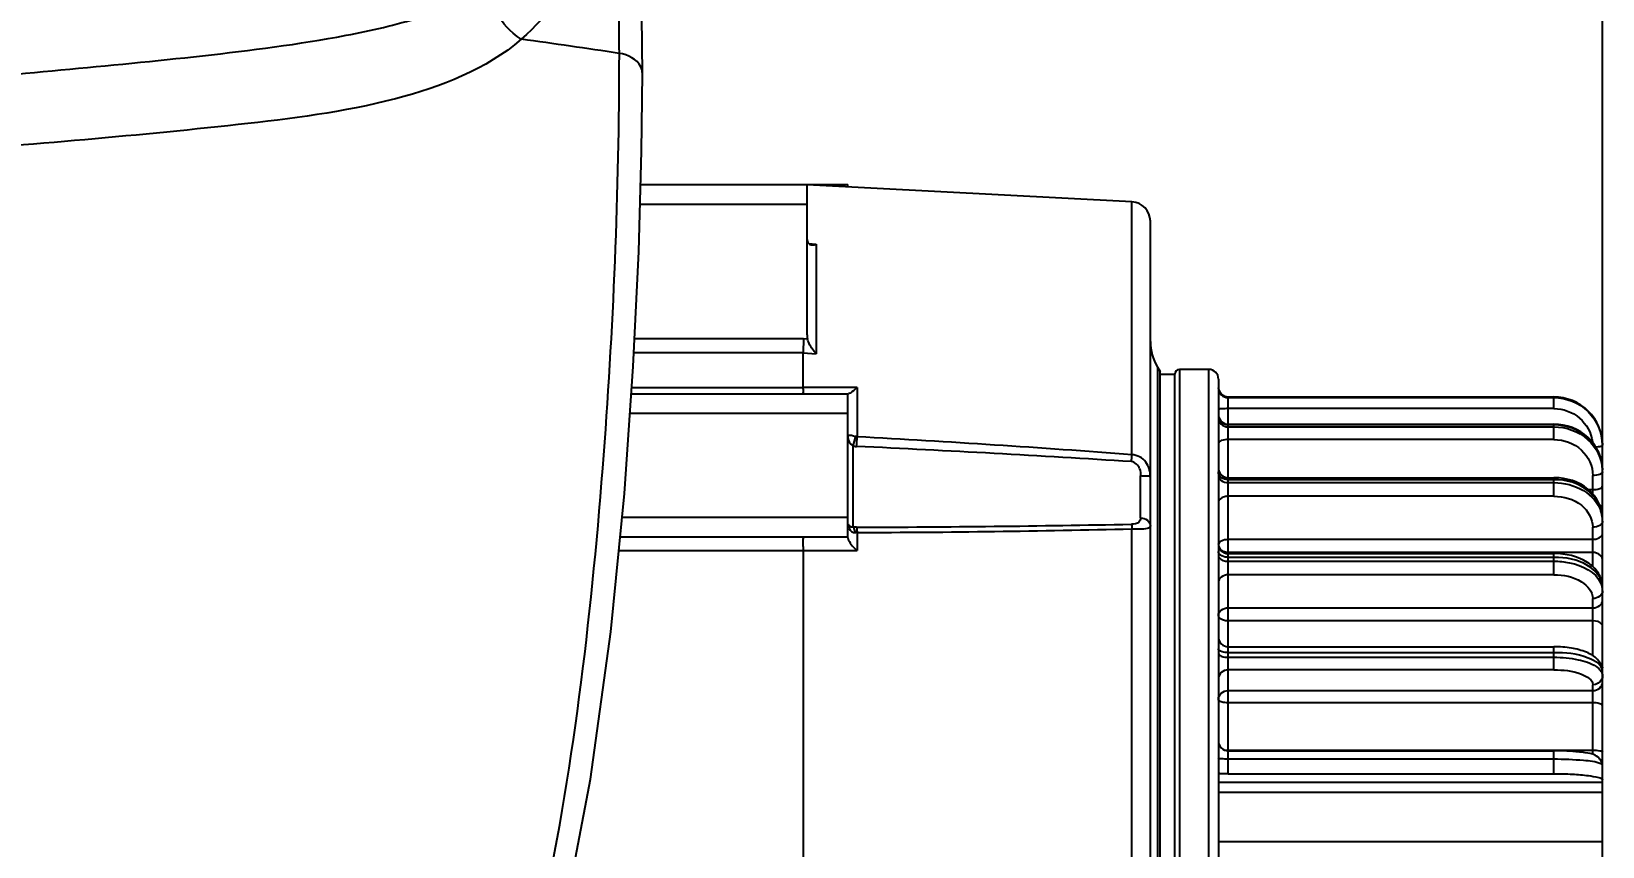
# Model space of a CAD drawing. Header units: millimetres. Extents: x 7426 to 8740, y 124 to 421.
# Drawn here: x 7946.94 to 7955.02, y 296.8 to 300.99 of the extents above; entities that cross this region are included whole.
import ezdxf

# ---------------------------------------------------------------- set-up
doc = ezdxf.new("R2010")
doc.units = ezdxf.units.MM
for name, color, linetype in [('外形图', 7, 'Continuous'), ('多重引线', 7, 'Continuous'), ('尺寸标注', 7, 'Continuous')]:
    doc.layers.add(name, color=color, linetype=linetype)
doc.styles.add('微软雅黑', font='msyh.ttc')
doc.dimstyles.new('尺寸标注_1_20比例', dxfattribs={"dimtxt": 2.1, "dimasz": 1.7, "dimexe": 0.5, "dimexo": 0.4, "dimgap": 0.5, "dimtad": 1, "dimdec": 1, "dimlfac": 20, "dimdsep": 46, "dimtxsty": '微软雅黑', "dimcen": 0.09, "dimadec": 0, "dimazin": 0, "dimtp": 0.01, "dimtm": 0.01, "dimtfac": 1, "dimtdec": 1, "dimtofl": 0, "dimtmove": 0, "dimatfit": 3, "dimfxl": 1, "dimtolj": 1, "dimarcsym": 0})

# ---------------------------------------------------------------- blocks, each defined once
blk = doc.blocks.new('*D1015')
at = {"layer": 'Defpoints', "color": 0}
for p in [(7955.019, 314.0922), (7955.019, 297.9355), (7930.6433, 285.6271)]:
    blk.add_point(p, dxfattribs=at)
at = {"layer": '尺寸标注', "color": 0, "linetype": 'Continuous', "lineweight": -2}
for p, q in [((7930.6433, 286.0271), (7930.6433, 314.5922)), ((7955.019, 298.3355), (7955.019, 314.5922)), ((7932.3433, 314.0922), (7953.319, 314.0922))]:
    blk.add_line(p, q, dxfattribs=at)
at = {"layer": '尺寸标注', "color": 0}
for points in [[(7932.3433, 314.3755), (7932.3433, 313.8088), (7930.6433, 314.0922)], [(7953.319, 313.8088), (7953.319, 314.3755), (7955.019, 314.0922)]]:
    blk.add_solid(points, dxfattribs=at)
at = {"layer": '尺寸标注', "color": 0, "insert": (7942.8312, 315.6781), "char_height": 2.1, "attachment_point": 5, "style": '微软雅黑'}
blk.add_mtext('\\A1;\\A1;487.5', dxfattribs=at)
blk = doc.blocks.new('*D1252')
at = {"layer": 'Defpoints', "color": 0}
for p in [(7955.019, 321.2126), (7955.019, 294.4815), (7929.7433, 267.4557)]:
    blk.add_point(p, dxfattribs=at)
at = {"layer": '多重引线', "color": 0, "lineweight": -2}
for p, q in [((7929.7433, 267.8557), (7929.7433, 321.7126)), ((7955.019, 294.8815), (7955.019, 321.7126)), ((7931.4433, 321.2126), (7953.319, 321.2126))]:
    blk.add_line(p, q, dxfattribs=at)
at = {"layer": '多重引线', "color": 0}
for points in [[(7931.4433, 321.496), (7931.4433, 320.9293), (7929.7433, 321.2126)], [(7953.319, 320.9293), (7953.319, 321.496), (7955.019, 321.2126)]]:
    blk.add_solid(points, dxfattribs=at)
at = {"layer": '多重引线', "color": 0, "insert": (7942.3812, 322.7986), "char_height": 2.1, "attachment_point": 5, "style": '微软雅黑'}
blk.add_mtext('\\A1;505.5', dxfattribs=at)

msp = doc.modelspace()

# ---------------------------------------------------------------- linework, layer by layer
at = {"layer": '外形图', "color": 0, "linetype": 'Continuous'}
for p, q in [((7950.0826, 300.7771), (7950.0826, 300.7772)), ((7950.0735, 300.2067), (7951.1389, 300.2067)), ((7950.9289, 299.4337), (7950.9289, 300.2067)), ((7952.5992, 300.1181), (7950.9289, 300.2056)), ((7951.1389, 300.1946), (7951.1389, 300.2067)), ((7950.0706, 300.1067), (7950.9289, 300.1067)), ((7952.5992, 298.8182), (7952.5992, 300.1181)), ((7952.694, 293.8065), (7952.694, 300.0182)), ((7950.9398, 299.9025), (7950.9557, 299.9016)), ((7950.9557, 299.9016), (7950.9763, 299.9004)), ((7950.9763, 299.9004), (7950.9763, 299.3375)), ((7950.0422, 299.4157), (7950.9115, 299.4157)), ((7950.9115, 299.4157), (7950.9089, 299.3423)), ((7950.9115, 299.4157), (7950.9311, 299.4143)), ((7950.6189, 299.3423), (7950.0387, 299.3423)), ((7950.9089, 299.3423), (7950.6189, 299.3423)), ((7950.9089, 299.1638), (7950.9089, 299.3423)), ((7950.9089, 299.3423), (7950.9763, 299.3375)), ((7952.7315, 299.2685), (7952.7315, 294.6447)), ((7952.7315, 299.2685), (7952.744, 299.2458)), ((7952.744, 294.6674), (7952.744, 299.2458)), ((7952.744, 299.2317), (7952.819, 299.2317)), ((7952.819, 294.6815), (7952.819, 299.2317)), ((7952.844, 299.2567), (7952.844, 294.6565)), ((7952.994, 299.2567), (7952.844, 299.2567)), ((7952.994, 294.8799), (7952.994, 299.2567)), ((7950.0256, 299.1317), (7951.1389, 299.1317)), ((7950.0278, 299.1637), (7950.6189, 299.1637)), ((7950.6189, 299.1637), (7950.9089, 299.1638)), ((7951.1863, 299.1635), (7950.9089, 299.1638)), ((7951.1389, 298.3906), (7951.1389, 299.1317)), ((7951.1863, 299.1635), (7951.1863, 298.9103)), ((7953.044, 299.2067), (7953.044, 294.9937)), ((7953.094, 297.1785), (7953.094, 299.1151)), ((7953.094, 299.1151), (7954.769, 299.1151)), ((7954.769, 299.1147), (7953.094, 299.1147)), ((7953.094, 299.1114), (7954.769, 299.1114)), ((7954.769, 299.0553), (7953.094, 299.0553)), ((7954.769, 299.0553), (7954.769, 299.1151)), ((7950.0186, 299.0316), (7951.1389, 299.0316)), ((7953.094, 298.9747), (7954.769, 298.9747)), ((7954.769, 298.9709), (7953.094, 298.9709)), ((7954.769, 298.896), (7954.769, 298.9747)), ((7953.094, 298.9613), (7954.769, 298.9613)), ((7954.769, 298.896), (7953.094, 298.896)), ((7951.1639, 298.8636), (7951.1639, 298.4455)), ((7955.019, 298.4922), (7955.019, 298.8668)), ((7952.644, 298.4933), (7952.644, 298.7089)), ((7953.094, 298.7001), (7954.769, 298.7001)), ((7954.769, 298.6898), (7953.094, 298.6898)), ((7953.094, 298.6746), (7954.769, 298.6746)), ((7954.769, 298.6045), (7954.769, 298.7001)), ((7954.969, 298.616), (7954.969, 298.7112)), ((7954.769, 298.6045), (7953.094, 298.6045)), ((7954.9421, 298.6387), (7954.969, 298.6387)), ((7949.9778, 298.4966), (7951.1389, 298.4966)), ((7955.019, 297.228), (7955.019, 298.4914)), ((7951.1474, 298.4514), (7951.1415, 298.4604)), ((7951.1513, 298.4485), (7951.1474, 298.4514)), ((7951.1513, 298.4485), (7951.1511, 298.4487)), ((7951.1639, 298.4455), (7951.1577, 298.446)), ((7951.1863, 298.4182), (7951.1863, 298.3255)), ((7952.5992, 294.4013), (7952.5992, 298.4372)), ((7954.969, 298.2419), (7954.969, 298.4458)), ((7949.9609, 298.3256), (7950.9089, 298.3256)), ((7949.9679, 298.3966), (7951.1389, 298.3966)), ((7950.9089, 298.3256), (7950.9089, 295.5876)), ((7950.9089, 298.3256), (7951.1863, 298.3255)), ((7953.094, 298.3836), (7954.969, 298.3836)), ((7954.969, 298.3154), (7953.094, 298.3154)), ((7953.094, 298.3102), (7954.769, 298.3102)), ((7954.769, 298.2906), (7953.094, 298.2906)), ((7953.094, 298.2708), (7954.769, 298.2708)), ((7954.769, 298.2007), (7954.769, 298.3102)), ((7954.769, 298.2007), (7953.094, 298.2007)), ((7954.969, 297.7835), (7954.969, 298.0789)), ((7953.094, 298.0312), (7954.969, 298.0312)), ((7954.969, 297.9635), (7953.094, 297.9635)), ((7953.094, 297.8314), (7954.769, 297.8314)), ((7954.769, 297.8005), (7953.094, 297.8005)), ((7953.094, 297.7774), (7954.769, 297.7774)), ((7954.769, 297.7121), (7954.769, 297.8314)), ((7954.769, 297.7121), (7953.094, 297.7121)), ((7953.094, 297.6055), (7954.969, 297.6055)), ((7954.969, 297.2774), (7954.969, 297.6355)), ((7954.969, 297.543), (7953.094, 297.543)), ((7953.094, 297.2996), (7954.969, 297.2996)), ((7953.094, 297.2964), (7954.769, 297.2964)), ((7954.769, 297.1785), (7954.769, 297.2964)), ((7954.769, 297.2529), (7953.094, 297.2529)), ((7955.019, 294.4815), (7955.019, 297.2203)), ((7953.044, 297.1357), (7955.019, 297.1357)), ((7953.094, 297.1785), (7954.769, 297.1785)), ((7955.019, 297.0826), (7953.044, 297.0826)), ((7953.044, 296.8306), (7955.019, 296.8306))]:
    msp.add_line(p, q, dxfattribs=at)
for points in [[(7950.0826, 300.7771), (7950.0795, 301.0706), (7950.0663, 301.3816), (7950.04, 301.6317), (7949.997, 301.8113)], [(7949.6747, 296.4138), (7949.8152, 297.1504), (7949.9197, 297.9074), (7949.9898, 298.6188), (7950.0353, 299.2709), (7950.0635, 299.8622), (7950.0784, 300.3786), (7950.0826, 300.7772)]]:
    msp.add_lwpolyline(points, dxfattribs=at)
for centre, radius, start, end in [((7943.2987, 256.5369), 44.8422, 81.45222, 82.10278), ((7952.594, 300.0182), 0.1, 0, 87), ((7951.0165, 299.4336), 0.0876, 179.96947, 192.74655), ((7952.944, 299.4002), 0.25, 180, 211.78833), ((7952.844, 299.2317), 0.025, 90, 180), ((7952.994, 299.2067), 0.05, 0, 90), ((7953.094, 299.1651), 0.05, 180, 270), ((7953.094, 299.0247), 0.05, 180, 270), ((7953.0869, 299.0171), 0.0429, 180.05795, 192.61888), ((7953.0878, 299.0173), 0.0438, 192.57758, 204.10807), ((7949.3855, 298.9808), 1.8022, 356.18306, 357.75713), ((7947.3405, 229.0467), 69.9694, 85.68974, 86.849191), ((7951.189, 298.9709), 0.1102, 256.84218, 267.23272), ((7947.3032, 216.0727), 82.879, 86.338062, 87.316333), ((7948.2244, 299.1215), 4.3853, 355.56674, 356.03365), ((7954.7757, 298.8635), 0.2433, 0.00019, 0.7565), ((7953.094, 298.7501), 0.05, 180, 270), ((7954.8071, 298.7303), 0.212, 0.00195, 2.54902), ((7954.769, 298.4019), 0.2982, 89.36074, 89.99983), ((7954.8565, 298.4755), 0.1626, 5.52158, 18.67524), ((7954.862, 298.4762), 0.157, 0.00842, 5.45977), ((7951.1623, 298.4674), 0.0218, 239.70147, 243.88584), ((7951.1911, 296.2841), 2.1615, 90.19705, 90.72104), ((7951.1891, 298.3329), 0.0854, 91.84033, 98.50566), ((7951.0334, 376.2099), 77.7645, 270.110749, 271.151827), ((7951.0119, 363.9543), 65.5363, 270.152459, 271.387831), ((7955.5674, 298.3658), 4.6586, 180.2356, 180.49457), ((7953.094, 298.3602), 0.05, 180, 270), ((7954.925, 298.1185), 0.0941, 0.07116, 11.79297), ((7953.094, 297.8814), 0.05, 180, 270), ((7954.9647, 297.6744), 0.056, 30.15207, 35.0287), ((7953.094, 297.3464), 0.05, 180, 270)]:
    msp.add_arc(centre, radius, start, end, dxfattribs=at)
for points, knots in [([(7946.3219, 300.7267), (7946.5637, 300.7479), (7947.0484, 300.7905), (7947.7791, 300.8609), (7948.3981, 300.9368), (7948.9104, 301.0451), (7949.4466, 301.2598), (7949.8114, 301.8971), (7950.1111, 302.878), (7950.249, 304.1334), (7950.1102, 305.39), (7949.81, 306.3707), (7949.4428, 307.0066), (7948.9073, 307.2193), (7948.3955, 307.3272), (7947.7773, 307.4029), (7947.0476, 307.4732), (7946.5634, 307.5158), (7946.3219, 307.5369)], [0, 0, 0, 0, 0.059304, 0.118884, 0.179492, 0.211315, 0.24722, 0.316724, 0.378735, 0.500163, 0.621493, 0.683827, 0.75306, 0.788939, 0.820753, 0.881257, 0.940766, 1, 1, 1, 1]), ([(7949.9216, 301.7555), (7949.8938, 301.637), (7949.7831, 301.3447), (7949.6033, 301.0779), (7949.4599, 300.9538)], [0, 0, 0, 0, 0.390922, 1, 1, 1, 1]), ([(7949.9638, 300.881), (7949.9638, 300.9761), (7949.9604, 301.2677), (7949.9525, 301.5611), (7949.9216, 301.7555)], [0, 0, 0, 0, 0.325708, 1, 1, 1, 1]), ([(7949.4599, 300.9538), (7949.4453, 300.9628), (7949.3841, 301.0079), (7949.3359, 301.0722), (7949.315, 301.1273)], [0, 0, 0, 0, 0.225419, 1, 1, 1, 1]), ([(7949.4599, 300.9538), (7949.2794, 300.7975), (7948.7801, 300.6074), (7947.7181, 300.4752), (7946.8818, 300.4082), (7946.3202, 300.3623)], [0, 0, 0, 0, 0.222037, 0.475995, 1, 1, 1, 1]), ([(7949.5576, 296.4097), (7949.7248, 297.1789), (7949.9011, 298.6724), (7949.9638, 300.1698), (7949.9638, 300.881)], [0, 0, 0, 0, 0.525349, 1, 1, 1, 1]), ([(7950.0826, 300.7772), (7950.0826, 300.7891), (7950.0685, 300.8451), (7950.0068, 300.8745), (7949.9638, 300.881)], [0, 0, 0, 0, 0.215548, 1, 1, 1, 1]), ([(7950.9289, 299.9248), (7950.9289, 299.9173), (7950.9342, 299.9019), (7950.949, 299.8973), (7950.9554, 299.897)], [0, 0, 0, 0, 0.539292, 1, 1, 1, 1]), ([(7950.9763, 299.3375), (7950.9715, 299.3424), (7950.9518, 299.3648), (7950.9362, 299.3919), (7950.9311, 299.4143)], [0, 0, 0, 0, 0.229566, 1, 1, 1, 1]), ([(7950.9115, 299.1317), (7950.9087, 299.1317), (7950.9123, 299.1489), (7950.9092, 299.1559), (7950.9089, 299.1638)], [0, 0, 0, 0, 0.263371, 1, 1, 1, 1]), ([(7951.1863, 299.1635), (7951.1781, 299.1554), (7951.1642, 299.1443), (7951.1481, 299.1317), (7951.1412, 299.1317)], [0, 0, 0, 0, 0.624251, 1, 1, 1, 1]), ([(7953.094, 299.1147), (7953.0817, 299.1147), (7953.0564, 299.1243), (7953.0449, 299.1489), (7953.0441, 299.1611)], [0, 0, 0, 0, 0.50139, 1, 1, 1, 1]), ([(7953.094, 299.0553), (7953.0822, 299.0553), (7953.0704, 299.0524), (7953.044, 299.0539), (7953.044, 299.0488)], [0, 0, 0, 0, 0.697516, 1, 1, 1, 1]), ([(7955.019, 298.8668), (7955.019, 298.9302), (7954.9653, 299.0626), (7954.8327, 299.1151), (7954.769, 299.1151)], [0, 0, 0, 0, 0.498997, 1, 1, 1, 1]), ([(7955.019, 298.8668), (7955.019, 298.9301), (7954.9652, 299.0623), (7954.8327, 299.1147), (7954.769, 299.1147)], [0, 0, 0, 0, 0.498481, 1, 1, 1, 1]), ([(7954.769, 299.1114), (7954.8322, 299.1114), (7954.9636, 299.0599), (7955.0182, 298.9296), (7955.019, 298.8668)], [0, 0, 0, 0, 0.501498, 1, 1, 1, 1]), ([(7954.769, 299.0553), (7954.8157, 299.0553), (7954.9121, 299.0207), (7954.9607, 298.9303), (7954.9671, 298.8843)], [0, 0, 0, 0, 0.501329, 1, 1, 1, 1]), ([(7953.044, 299.0075), (7953.044, 298.9956), (7953.0556, 298.9703), (7953.0814, 298.9613), (7953.094, 298.9613)], [0, 0, 0, 0, 0.486022, 1, 1, 1, 1]), ([(7955.019, 298.7399), (7955.019, 298.8006), (7954.9616, 298.9285), (7954.832, 298.9747), (7954.769, 298.9747)], [0, 0, 0, 0, 0.491012, 1, 1, 1, 1]), ([(7955.019, 298.7399), (7955.019, 298.7996), (7954.9609, 298.926), (7954.8321, 298.9709), (7954.769, 298.9709)], [0, 0, 0, 0, 0.486022, 1, 1, 1, 1]), ([(7951.1389, 298.9097), (7951.1389, 298.9112), (7951.1459, 298.9244), (7951.1653, 298.9169), (7951.1764, 298.9126)], [0, 0, 0, 0, 0.114104, 1, 1, 1, 1]), ([(7951.1863, 298.9103), (7951.1846, 298.9104), (7951.1813, 298.911), (7951.178, 298.912), (7951.1764, 298.9126)], [0, 0, 0, 0, 0.496388, 1, 1, 1, 1]), ([(7953.094, 298.896), (7953.0821, 298.896), (7953.0653, 298.895), (7953.044, 298.8835), (7953.044, 298.8768)], [0, 0, 0, 0, 0.64227, 1, 1, 1, 1]), ([(7954.769, 298.9613), (7954.8306, 298.9613), (7954.9559, 298.9187), (7955.0162, 298.798), (7955.0188, 298.7397)], [0, 0, 0, 0, 0.513619, 1, 1, 1, 1]), ([(7954.769, 298.896), (7954.8195, 298.896), (7954.9225, 298.8601), (7954.969, 298.7589), (7954.969, 298.7112)], [0, 0, 0, 0, 0.513976, 1, 1, 1, 1]), ([(7952.694, 298.7029), (7952.694, 298.7297), (7952.6813, 298.787), (7952.6262, 298.8171), (7952.5992, 298.8182)], [0, 0, 0, 0, 0.498735, 1, 1, 1, 1]), ([(7955.019, 298.8635), (7955.019, 298.862), (7955.0121, 298.8602), (7955.0081, 298.8594), (7955.0044, 298.8589)], [0, 0, 0, 0, 0.291892, 1, 1, 1, 1]), ([(7953.0478, 298.7143), (7953.0466, 298.7166), (7953.0447, 298.7216), (7953.044, 298.7269), (7953.044, 298.7295)], [0, 0, 0, 0, 0.506282, 1, 1, 1, 1]), ([(7955.0152, 298.723), (7955.0138, 298.7217), (7955.0104, 298.7193), (7955.0065, 298.7176), (7955.0044, 298.7168)], [0, 0, 0, 0, 0.45336, 1, 1, 1, 1]), ([(7955.0126, 298.7826), (7955.0142, 298.783), (7955.0164, 298.7835), (7955.019, 298.785), (7955.019, 298.7858)], [0, 0, 0, 0, 0.684248, 1, 1, 1, 1]), ([(7955.019, 298.7303), (7955.019, 298.729), (7955.0182, 298.7262), (7955.0164, 298.724), (7955.0152, 298.723)], [0, 0, 0, 0, 0.456309, 1, 1, 1, 1]), ([(7952.694, 298.7029), (7952.694, 298.7079), (7952.6674, 298.7058), (7952.6558, 298.7089), (7952.644, 298.7089)], [0, 0, 0, 0, 0.301144, 1, 1, 1, 1]), ([(7953.044, 298.7142), (7953.044, 298.7037), (7953.0575, 298.6808), (7953.0816, 298.6746), (7953.094, 298.6746)], [0, 0, 0, 0, 0.459531, 1, 1, 1, 1]), ([(7955.019, 298.4914), (7955.019, 298.5442), (7954.9515, 298.6585), (7954.8311, 298.6898), (7954.769, 298.6898)], [0, 0, 0, 0, 0.459531, 1, 1, 1, 1]), ([(7954.769, 298.6746), (7954.8216, 298.6746), (7954.9227, 298.6509), (7954.9958, 298.5713), (7955.0105, 298.5276)], [0, 0, 0, 0, 0.532066, 1, 1, 1, 1]), ([(7955.019, 298.4914), (7955.019, 298.5467), (7954.955, 298.6643), (7954.8333, 298.6994), (7954.7724, 298.7001)], [0, 0, 0, 0, 0.475558, 1, 1, 1, 1]), ([(7954.969, 298.6387), (7954.981, 298.6387), (7954.9978, 298.6397), (7955.019, 298.6512), (7955.019, 298.6579)], [0, 0, 0, 0, 0.64227, 1, 1, 1, 1]), ([(7953.094, 298.6045), (7953.0876, 298.6045), (7953.0682, 298.6029), (7953.044, 298.5879), (7953.044, 298.574)], [0, 0, 0, 0, 0.315815, 1, 1, 1, 1]), ([(7954.769, 298.6045), (7954.8187, 298.6045), (7954.915, 298.5794), (7954.969, 298.488), (7954.969, 298.4458)], [0, 0, 0, 0, 0.540464, 1, 1, 1, 1]), ([(7952.644, 298.4933), (7952.644, 298.4856), (7952.635, 298.4629), (7952.6099, 298.4615), (7952.5966, 298.4612)], [0, 0, 0, 0, 0.367673, 1, 1, 1, 1]), ([(7952.644, 298.4933), (7952.6565, 298.4933), (7952.6812, 298.4861), (7952.694, 298.4624), (7952.694, 298.4514)], [0, 0, 0, 0, 0.530773, 1, 1, 1, 1]), ([(7951.1576, 298.4461), (7951.1568, 298.4462), (7951.1551, 298.4467), (7951.1535, 298.4474), (7951.1527, 298.4478)], [0, 0, 0, 0, 0.50444, 1, 1, 1, 1]), ([(7951.1764, 298.4174), (7951.1759, 298.421), (7951.1738, 298.4303), (7951.1705, 298.4444), (7951.1639, 298.4455)], [0, 0, 0, 0, 0.358426, 1, 1, 1, 1]), ([(7951.1837, 298.4456), (7951.1857, 298.4437), (7951.1845, 298.433), (7951.1861, 298.4247), (7951.1863, 298.4182)], [0, 0, 0, 0, 0.299262, 1, 1, 1, 1]), ([(7952.5966, 298.4612), (7952.5969, 298.4599), (7952.5982, 298.452), (7952.5988, 298.444), (7952.5992, 298.4372)], [0, 0, 0, 0, 0.161888, 1, 1, 1, 1]), ([(7952.5992, 298.4372), (7952.6231, 298.4372), (7952.648, 298.4342), (7952.694, 298.4426), (7952.694, 298.4514)], [0, 0, 0, 0, 0.731064, 1, 1, 1, 1]), ([(7954.969, 298.3836), (7954.9739, 298.3836), (7954.9905, 298.385), (7955.0085, 298.3924), (7955.0152, 298.4024)], [0, 0, 0, 0, 0.286932, 1, 1, 1, 1]), ([(7955.0152, 298.4646), (7955.0139, 298.4626), (7955.0106, 298.459), (7955.0066, 298.456), (7955.0044, 298.4547)], [0, 0, 0, 0, 0.475231, 1, 1, 1, 1]), ([(7955.019, 298.4762), (7955.019, 298.4742), (7955.0183, 298.4701), (7955.0164, 298.4663), (7955.0152, 298.4646)], [0, 0, 0, 0, 0.484443, 1, 1, 1, 1]), ([(7955.0152, 298.4024), (7955.0164, 298.4041), (7955.0183, 298.4079), (7955.019, 298.412), (7955.019, 298.414)], [0, 0, 0, 0, 0.515557, 1, 1, 1, 1]), ([(7950.9088, 298.3466), (7950.9088, 298.3584), (7950.9073, 298.3761), (7950.9107, 298.3888), (7950.909, 298.3966), (7950.9102, 298.3966)], [0, 0, 0, 0, 0.706503, 0.923205, 1, 1, 1, 1]), ([(7951.1389, 298.3906), (7951.1389, 298.3888), (7951.1398, 298.3848), (7951.1414, 298.381), (7951.1424, 298.3789)], [0, 0, 0, 0, 0.436843, 1, 1, 1, 1]), ([(7953.0478, 298.3094), (7953.0466, 298.3112), (7953.0447, 298.3149), (7953.044, 298.319), (7953.044, 298.321)], [0, 0, 0, 0, 0.515557, 1, 1, 1, 1]), ([(7953.0587, 298.3264), (7953.0577, 298.3271), (7953.0559, 298.3286), (7953.0542, 298.3302), (7953.0534, 298.3311)], [0, 0, 0, 0, 0.505697, 1, 1, 1, 1]), ([(7953.044, 298.3012), (7953.044, 298.2971), (7953.0519, 298.2765), (7953.0774, 298.2708), (7953.094, 298.2708)], [0, 0, 0, 0, 0.197255, 1, 1, 1, 1]), ([(7953.094, 298.2906), (7953.0891, 298.2906), (7953.0725, 298.292), (7953.0546, 298.2994), (7953.0478, 298.3094)], [0, 0, 0, 0, 0.286932, 1, 1, 1, 1]), ([(7955.019, 298.1384), (7955.019, 298.1631), (7955.0023, 298.2148), (7954.9183, 298.2908), (7954.8284, 298.3102), (7954.769, 298.3102)], [0, 0, 0, 0, 0.223983, 0.461672, 1, 1, 1, 1]), ([(7955.019, 298.1384), (7955.019, 298.1818), (7954.936, 298.2751), (7954.8298, 298.2906), (7954.769, 298.2906)], [0, 0, 0, 0, 0.416559, 1, 1, 1, 1]), ([(7954.769, 298.2708), (7954.796, 298.2708), (7954.8845, 298.2628), (7954.9847, 298.2166), (7955.0105, 298.158)], [0, 0, 0, 0, 0.295943, 1, 1, 1, 1]), ([(7955.019, 298.2776), (7955.019, 298.2932), (7954.997, 298.3131), (7954.9755, 298.3154), (7954.969, 298.3154)], [0, 0, 0, 0, 0.70647, 1, 1, 1, 1]), ([(7953.094, 298.2007), (7953.0816, 298.2007), (7953.0575, 298.1944), (7953.044, 298.1715), (7953.044, 298.161)], [0, 0, 0, 0, 0.540469, 1, 1, 1, 1]), ([(7954.769, 298.2007), (7954.8177, 298.2007), (7954.9026, 298.1882), (7954.969, 298.1136), (7954.969, 298.0789)], [0, 0, 0, 0, 0.583429, 1, 1, 1, 1]), ([(7953.044, 297.9915), (7953.044, 298.002), (7953.0575, 298.0249), (7953.0816, 298.0312), (7953.094, 298.0312)], [0, 0, 0, 0, 0.459534, 1, 1, 1, 1]), ([(7954.969, 298.0312), (7954.9815, 298.0312), (7955.0055, 298.0374), (7955.019, 298.0603), (7955.019, 298.0708)], [0, 0, 0, 0, 0.540469, 1, 1, 1, 1]), ([(7953.094, 297.9635), (7953.0876, 297.9635), (7953.0689, 297.9649), (7953.044, 297.9781), (7953.044, 297.9915)], [0, 0, 0, 0, 0.323285, 1, 1, 1, 1]), ([(7955.019, 297.9355), (7955.019, 297.9393), (7955.0104, 297.9593), (7954.9855, 297.9635), (7954.969, 297.9635)], [0, 0, 0, 0, 0.187226, 1, 1, 1, 1]), ([(7953.0478, 297.8123), (7953.0467, 297.8133), (7953.0448, 297.8155), (7953.044, 297.8183), (7953.044, 297.8196)], [0, 0, 0, 0, 0.543691, 1, 1, 1, 1]), ([(7953.044, 297.7965), (7953.044, 297.7899), (7953.0653, 297.7784), (7953.0821, 297.7774), (7953.094, 297.7774)], [0, 0, 0, 0, 0.35773, 1, 1, 1, 1]), ([(7953.094, 297.8005), (7953.0891, 297.8005), (7953.0734, 297.8015), (7953.056, 297.8047), (7953.0478, 297.8123)], [0, 0, 0, 0, 0.302219, 1, 1, 1, 1]), ([(7955.019, 297.7048), (7955.019, 297.7267), (7954.9974, 297.7716), (7954.9334, 297.807), (7954.8561, 297.8271), (7954.7991, 297.8314), (7954.769, 297.8314)], [0, 0, 0, 0, 0.215856, 0.439716, 0.703455, 1, 1, 1, 1]), ([(7955.019, 297.7048), (7955.019, 297.7381), (7954.9127, 297.7956), (7954.8287, 297.8005), (7954.769, 297.8005)], [0, 0, 0, 0, 0.35773, 1, 1, 1, 1]), ([(7954.769, 297.7774), (7954.8109, 297.7774), (7954.8852, 297.7705), (7954.9583, 297.7476), (7954.9856, 297.7296)], [0, 0, 0, 0, 0.561881, 1, 1, 1, 1]), ([(7953.094, 297.7121), (7953.0814, 297.7121), (7953.0556, 297.7031), (7953.044, 297.6778), (7953.044, 297.6659)], [0, 0, 0, 0, 0.513978, 1, 1, 1, 1]), ([(7954.769, 297.7121), (7954.8168, 297.7121), (7954.884, 297.7081), (7954.969, 297.6621), (7954.969, 297.6355)], [0, 0, 0, 0, 0.642247, 1, 1, 1, 1]), ([(7955.0133, 297.7336), (7955.0149, 297.7322), (7955.0178, 297.7292), (7955.019, 297.7252), (7955.019, 297.7234)], [0, 0, 0, 0, 0.546432, 1, 1, 1, 1]), ([(7953.044, 297.5593), (7953.044, 297.5713), (7953.0556, 297.5966), (7953.0814, 297.6055), (7953.094, 297.6055)], [0, 0, 0, 0, 0.486022, 1, 1, 1, 1]), ([(7954.969, 297.6055), (7954.9817, 297.6055), (7955.0074, 297.6145), (7955.019, 297.6398), (7955.019, 297.6517)], [0, 0, 0, 0, 0.513978, 1, 1, 1, 1]), ([(7953.094, 297.543), (7953.0821, 297.543), (7953.0665, 297.544), (7953.044, 297.5531), (7953.044, 297.5593)], [0, 0, 0, 0, 0.656921, 1, 1, 1, 1]), ([(7955.019, 297.5267), (7955.019, 297.533), (7954.9965, 297.5421), (7954.9809, 297.543), (7954.969, 297.543)], [0, 0, 0, 0, 0.343079, 1, 1, 1, 1]), ([(7955.019, 297.2203), (7955.019, 297.242), (7954.9865, 297.2795), (7954.9228, 297.2874), (7954.8519, 297.2954), (7954.7982, 297.2964), (7954.769, 297.2964)], [0, 0, 0, 0, 0.233404, 0.424799, 0.686408, 1, 1, 1, 1]), ([(7954.969, 297.2996), (7954.9809, 297.2996), (7954.9936, 297.2977), (7955.019, 297.2955), (7955.019, 297.2901)], [0, 0, 0, 0, 0.687504, 1, 1, 1, 1]), ([(7953.094, 297.2529), (7953.0822, 297.2529), (7953.0704, 297.2558), (7953.044, 297.2543), (7953.044, 297.2594)], [0, 0, 0, 0, 0.697516, 1, 1, 1, 1]), ([(7955.0105, 297.2287), (7954.9833, 297.242), (7954.8996, 297.2476), (7954.8198, 297.2529), (7954.769, 297.2529)], [0, 0, 0, 0, 0.373924, 1, 1, 1, 1]), ([(7955.019, 297.2203), (7955.019, 297.2218), (7955.0165, 297.2257), (7955.0128, 297.2276), (7955.0105, 297.2287)], [0, 0, 0, 0, 0.384372, 1, 1, 1, 1]), ([(7953.044, 297.185), (7953.044, 297.1799), (7953.0704, 297.1814), (7953.0822, 297.1785), (7953.094, 297.1785)], [0, 0, 0, 0, 0.302498, 1, 1, 1, 1]), ([(7954.769, 297.1785), (7954.8009, 297.1785), (7954.8589, 297.1771), (7954.9401, 297.1709), (7954.9846, 297.1626), (7955.019, 297.1535), (7955.019, 297.1459)], [0, 0, 0, 0, 0.375214, 0.694283, 0.910755, 1, 1, 1, 1])]:
    msp.add_open_spline(points, degree=3, knots=knots, dxfattribs=at)
for points in [[(7950.9554, 299.897), (7950.9624, 299.8965), (7950.9697, 299.898), (7950.9763, 299.9004)], [(7953.044, 299.161), (7953.044, 299.1483), (7953.0496, 299.1348), (7953.0586, 299.1259)], [(7953.0586, 299.1259), (7953.0677, 299.117), (7953.0812, 299.1114), (7953.094, 299.1114)], [(7953.0586, 298.9844), (7953.0541, 298.9886), (7953.0503, 298.9938), (7953.0478, 298.9994)], [(7953.094, 298.9709), (7953.0814, 298.9709), (7953.0679, 298.9758), (7953.0586, 298.9844)], [(7951.1389, 298.9097), (7951.1389, 298.8922), (7951.1496, 298.8736), (7951.1639, 298.8636)], [(7951.1764, 298.9126), (7951.1735, 298.896), (7951.1691, 298.8797), (7951.1639, 298.8636)], [(7955.0044, 298.8589), (7954.999, 298.8582), (7954.9936, 298.8578), (7954.9882, 298.8575)], [(7952.6388, 298.7451), (7952.6328, 298.7629), (7952.6153, 298.7813), (7952.5966, 298.7825)], [(7952.6388, 298.7451), (7952.6427, 298.7336), (7952.644, 298.7211), (7952.644, 298.7089)], [(7953.0586, 298.7014), (7953.0542, 298.7049), (7953.0504, 298.7093), (7953.0478, 298.7143)], [(7953.094, 298.6898), (7953.0816, 298.6898), (7953.0684, 298.6937), (7953.0586, 298.7014)], [(7955.0044, 298.7168), (7954.9933, 298.7125), (7954.981, 298.7112), (7954.969, 298.7112)], [(7955.019, 298.5297), (7955.019, 298.5419), (7955.0124, 298.5549), (7955.003, 298.5627)], [(7951.1407, 298.4554), (7951.1418, 298.45), (7951.1433, 298.4446), (7951.1455, 298.4396)], [(7951.1455, 298.4396), (7951.1505, 298.4279), (7951.1639, 298.4155), (7951.1764, 298.4174)], [(7955.0044, 298.4547), (7954.994, 298.4484), (7954.9812, 298.4458), (7954.969, 298.4458)], [(7951.1424, 298.3789), (7951.1522, 298.3581), (7951.1689, 298.3406), (7951.1863, 298.3255)], [(7953.0442, 298.3558), (7953.0454, 298.3638), (7953.0522, 298.3709), (7953.0592, 298.375)], [(7953.0749, 298.3182), (7953.0691, 298.32), (7953.0635, 298.3228), (7953.0587, 298.3264)], [(7953.0592, 298.375), (7953.0695, 298.3811), (7953.0821, 298.3836), (7953.094, 298.3836)], [(7953.094, 298.3154), (7953.0876, 298.3154), (7953.0811, 298.3163), (7953.0749, 298.3182)], [(7955.0105, 298.158), (7955.0134, 298.1515), (7955.0156, 298.1446), (7955.0171, 298.1377)], [(7955.0044, 298.0905), (7954.9947, 298.0828), (7954.9815, 298.0789), (7954.969, 298.0789)], [(7955.019, 298.1186), (7955.019, 298.108), (7955.0127, 298.0971), (7955.0044, 298.0905)], [(7954.9856, 297.7296), (7954.995, 297.7233), (7955.004, 297.7158), (7955.0105, 297.7065)], [(7955.0131, 297.7025), (7955.0167, 297.6963), (7955.019, 297.6889), (7955.019, 297.6817)], [(7955.019, 297.6817), (7955.019, 297.6757), (7955.0177, 297.6695), (7955.0152, 297.664)], [(7955.0152, 297.664), (7955.0078, 297.6475), (7954.9871, 297.6355), (7954.969, 297.6355)], [(7953.0745, 297.3004), (7953.081, 297.2999), (7953.0875, 297.2996), (7953.094, 297.2996)]]:
    msp.add_open_spline(points, degree=3, dxfattribs=at)

# ---------------------------------------------------------------- dimensions: what is measured, and where the dimension line sits
at = {"layer": '多重引线'}
dim = msp.add_linear_dim(base=(7955.019, 321.2126), p1=(7929.7433, 267.4557), p2=(7955.019, 294.4815), dimstyle='尺寸标注_1_20比例', dxfattribs=at)
dim.commit()
dim.dimension.update_dxf_attribs({"geometry": '*D1252', "text_midpoint": (7942.3812, 322.7986)})
at = {"layer": '尺寸标注', "color": 0, "linetype": 'Continuous'}
dim = msp.add_linear_dim(base=(7955.019, 314.0922), p1=(7930.6433, 285.6271), p2=(7955.019, 297.9355), text='\\A1;487.5', dimstyle='尺寸标注_1_20比例', override={"dimtxsty": '微软雅黑'}, dxfattribs=at)
dim.commit()
dim.dimension.update_dxf_attribs({"geometry": '*D1015', "text_midpoint": (7942.8312, 315.6781)})

doc.saveas('drawing.dxf')
